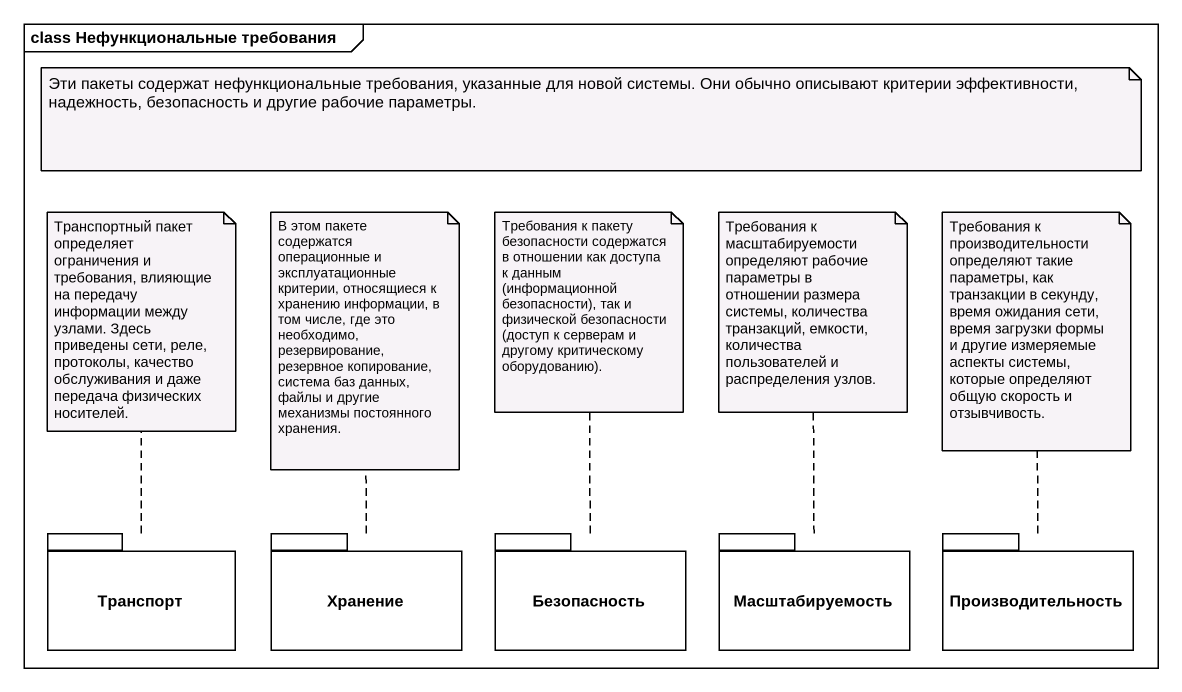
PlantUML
@startuml
mainframe class Нефункциональные требования
package Транспорт {
}
package Хранение {
}
package Безопасность {
}
package Масштабируемость {
}
package Производительность {
}
note as N1
  Эти пакеты содержат нефункциональные требования, указанные для новой системы. Они обычно описывают критерии эффективности, надежность, безопасность и другие рабочие параметры.
end note
note top of Транспорт : Транспортный пакет определяет ограничения и требования, влияющие на передачу информации между узлами. Здесь приведены сети, реле, протоколы, качество обслуживания и даже передача физических носителей.
note top of Хранение : В этом пакете содержатся операционные и эксплуатационные критерии, относящиеся к хранению информации, в том числе, где это необходимо, резервирование, резервное копирование, система баз данных, файлы и другие механизмы постоянного хранения.
note top of Безопасность : Требования к пакету безопасности содержатся в отношении как доступа к данным (информационной безопасности), так и физической безопасности (доступ к серверам и другому критическому оборудованию).
note top of Масштабируемость : Требования к масштабируемости определяют рабочие параметры в отношении размера системы, количества транзакций, емкости, количества пользователей и распределения узлов.
note top of Производительность : Требования к производительности определяют такие параметры, как транзакции в секунду, время ожидания сети, время загрузки формы и другие измеряемые аспекты системы, которые определяют общую скорость и отзывчивость.
@enduml
